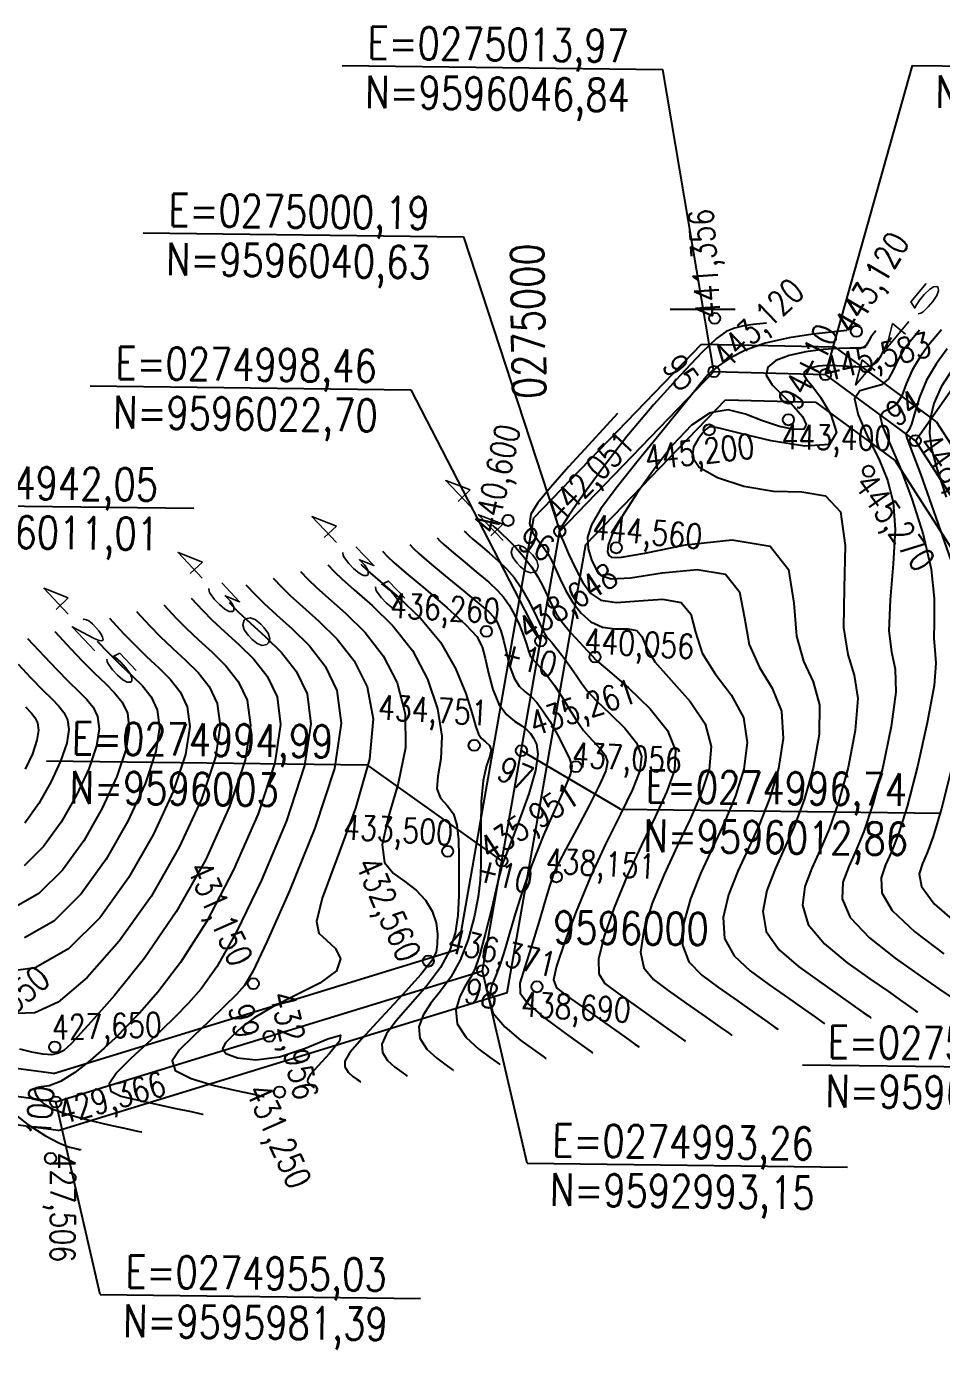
# Model space of a CAD drawing. Header units: millimetres. Extents: x 276147 to 291056, y 9594849 to 9609891.
# Drawn here: x 283237.5 to 283319.5, y 9603613.2 to 9603731.7 of the extents above; entities that cross this region are included whole.
import ezdxf
from ezdxf.enums import TextEntityAlignment as Align

# ---------------------------------------------------------------- set-up
doc = ezdxf.new("R2010")
doc.units = ezdxf.units.MM
doc.header["$LTSCALE"] = 10
doc.linetypes.add('CONTINUO', pattern=[0])
for name, color, linetype in [('Curvas mestras', 30, 'Continuous'), ('Curvas simples', 9, 'Continuous'), ('Curvas texto', 2, 'Continuous'), ('LINHA02', 8, 'Continuous'), ('TEXTO-PAPEL', 7, 'Continuous'), ('TEXTO02', 3, 'Continuous'), ('Top_malha_coord', 8, 'Continuous')]:
    doc.layers.add(name, color=color, linetype=linetype)
doc.styles.add('ROMANS', font='romans.shx', dxfattribs={"width": 0.8, "height": 4})
doc.styles.add('SIMPLEX', font='simplex', dxfattribs={"height": 0.2})

# ---------------------------------------------------------------- blocks, each defined once
blk = doc.blocks.new('Curvas')
at = {"layer": 'Curvas mestras', "linetype": 'CONTINUO'}
for points in [[(275029.885736, 9596049.846403, 445), (275029.511183, 9596049.341003, 445), (275029.165813, 9596048.76245, 445), (275028.899705, 9596048.175634, 445), (275028.580813, 9596047.66837, 445), (275028.031564, 9596047.334204, 445), (275027.138872, 9596047.231497, 445), (275026.047613, 9596047.277868, 445), (275024.967154, 9596047.355752, 445), (275024.066081, 9596047.369447, 445), (275023.349865, 9596047.310691, 445), (275022.783196, 9596047.193087, 445), (275022.345595, 9596047.027303, 445), (275022.075898, 9596046.812287, 445), (275022.027775, 9596046.544052, 445), (275022.246519, 9596046.187285, 445), (275022.743938, 9596045.581353, 445), (275023.523466, 9596044.534295, 445), (275024.468109, 9596042.982585, 445), (275024.979153, 9596041.376441, 445), (275024.337455, 9596040.294516, 445), (275022.122094, 9596040.141206, 445), (275019.105044, 9596040.623887, 445), (275016.356504, 9596041.27568, 445), (275014.693054, 9596041.714916, 445), (275013.916815, 9596041.900779, 445), (275013.576292, 9596041.877662, 445), (275013.290806, 9596041.681523, 445), (275012.96295, 9596041.314575, 445), (275012.566134, 9596040.770589, 445), (275012.146988, 9596040.053062, 445), (275012.045029, 9596039.204377, 445), (275012.672997, 9596038.276636, 445), (275014.304714, 9596037.34405, 445), (275016.658342, 9596036.569245, 445), (275019.313129, 9596036.136956, 445), (275021.865146, 9596036.066352, 445), (275023.977767, 9596035.714364, 445), (275025.331187, 9596034.272359, 445), (275025.752288, 9596031.249979, 445), (275025.654686, 9596027.429961, 445), (275025.598678, 9596023.913319, 445), (275025.981182, 9596021.481173, 445), (275026.545591, 9596019.635087, 445), (275026.871918, 9596017.556733, 445), (275026.648592, 9596014.669239, 445), (275025.997706, 9596011.361558, 445), (275025.14977, 9596008.264099, 445), (275024.299023, 9596005.852232, 445), (275023.494609, 9596003.981178, 445), (275022.7494, 9596002.351117, 445), (275022.129611, 9596000.713714, 445), (275021.914816, 9595999.026569, 445), (275022.437934, 9595997.298765, 445), (275023.89054, 9595995.557264, 445), (275025.89884, 9595993.900557, 445), (275027.947697, 9595992.445015, 445), (275029.612242, 9595991.285526, 445), (275030.828673, 9595990.431046, 445), (275031.623454, 9595989.869048, 445), (275032.040594, 9595989.57354, 445), (275032.194277, 9595989.464669, 445), (275032.216232, 9595989.449116, 445)], [(274994.135697, 9596033.077221, 440), (274994.215425, 9596033.003485, 440), (274994.368789, 9596032.87099, 440), (274994.623763, 9596032.654745, 440), (274995.003387, 9596032.314662, 440), (274995.529466, 9596031.806881, 440), (274996.202914, 9596031.10674, 440), (274996.941072, 9596030.266379, 440), (274997.64039, 9596029.357138, 440), (274998.219843, 9596028.442969, 440), (274998.688506, 9596027.558263, 440), (274999.077979, 9596026.730022, 440), (274999.431212, 9596025.968183, 440), (274999.836558, 9596025.21443, 440), (275000.39372, 9596024.39338, 440), (275001.153206, 9596023.469443, 440), (275001.968746, 9596022.566186, 440), (275002.644875, 9596021.846964, 440), (275003.036868, 9596021.429038, 440), (275003.202945, 9596021.245285, 440), (275003.252069, 9596021.182485, 440), (275003.324828, 9596021.104434, 440), (275003.688327, 9596020.783001, 440), (275004.641302, 9596019.96707, 440), (275006.327418, 9596018.503006, 440), (275008.270065, 9596016.627082, 440), (275009.837563, 9596014.673049, 440), (275010.539197, 9596012.883265, 440), (275010.448106, 9596011.134505, 440), (275009.778392, 9596009.212149, 440), (275008.735736, 9596006.953196, 440), (275007.492125, 9596004.401108, 440), (275006.211124, 9596001.650964, 440), (275005.051612, 9595998.835865, 440), (275004.15373, 9595996.240984, 440), (275003.652933, 9595994.189513, 440), (275003.665447, 9595992.879091, 440), (275004.230582, 9595992.005133, 440), (275005.36842, 9595991.137502, 440), (275007.019798, 9595989.971731, 440), (275008.808582, 9595988.706038, 440), (275010.279391, 9595987.66431, 440), (275011.095708, 9595987.086019, 440), (275011.396456, 9595986.872965, 440), (275011.43942, 9595986.842528, 440)], [(274982.374427, 9596029.58466, 435), (274982.99904, 9596028.993955, 435), (274984.106017, 9596028.02196, 435), (274985.771712, 9596026.588103, 435), (274987.697214, 9596024.7473, 435), (274989.4898, 9596022.588341, 435), (274990.837698, 9596020.239995, 435), (274991.752958, 9596017.990958, 435), (274992.328583, 9596016.169902, 435), (274992.664953, 9596015.010262, 435), (274992.891958, 9596014.3645, 435), (274993.146862, 9596013.989836, 435), (274993.514886, 9596013.675718, 435), (274993.873063, 9596013.340502, 435), (274994.046383, 9596012.93477, 435), (274993.919081, 9596012.387245, 435), (274993.612393, 9596011.539206, 435), (274993.306803, 9596010.210077, 435), (274993.142346, 9596008.317073, 435), (274993.097262, 9596006.168595, 435), (274993.109345, 9596004.170839, 435), (274993.116731, 9596002.605662, 435), (274993.058947, 9596001.257555, 435), (274992.875865, 9595999.786668, 435), (274992.518484, 9595997.95894, 435), (274991.982314, 9595995.96346, 435), (274991.273991, 9595994.095104, 435), (274990.417041, 9595992.576273, 435), (274989.502544, 9595991.33946, 435), (274988.638467, 9595990.244681, 435), (274987.940883, 9595989.17763, 435), (274987.558279, 9595988.126702, 435), (274987.647249, 9595987.10597, 435), (274988.278958, 9595986.142007, 435), (274989.182866, 9595985.311393, 435), (274990.003007, 9595984.703212, 435), (274990.467171, 9595984.374391, 435), (274990.638179, 9595984.253247, 435), (274990.662609, 9595984.235941, 435)], [(274970.562475, 9596026.133441, 430), (274971.377199, 9596025.315157, 430), (274972.474835, 9596024.289156, 430), (274973.826864, 9596023.082025, 430), (274975.262561, 9596021.665217, 430), (274976.575645, 9596019.996397, 430), (274977.545417, 9596017.976755, 430), (274977.893507, 9596015.281565, 430), (274977.327127, 9596011.529623, 430), (274975.702328, 9596006.58091, 430), (274973.470514, 9596001.260154, 430), (274971.231925, 9595996.633266, 430), (274969.453947, 9595993.493621, 430), (274968.072537, 9595991.544439, 430), (274966.890794, 9595990.216405, 430), (274965.734528, 9595989.02649, 430), (274964.520389, 9595987.836807, 430), (274963.187738, 9595986.595758, 430), (274961.747914, 9595985.288129, 430), (274960.500179, 9595984.044247, 430), (274959.815772, 9595983.030825, 430), (274959.971157, 9595982.360673, 430), (274960.863686, 9595981.930993, 430), (274962.295934, 9595981.585081, 430), (274964.044553, 9595981.205027, 430), (274965.782508, 9595980.828091, 430), (274967.15684, 9595980.530325, 430), (274967.91323, 9595980.36648, 430), (274968.191899, 9595980.306116, 430), (274968.231709, 9595980.297493, 430)], [(274958.750524, 9596022.682221, 425), (274959.755359, 9596021.636359, 425), (274960.843652, 9596020.556352, 425), (274961.878796, 9596019.586457, 425), (274962.802142, 9596018.66721, 425), (274963.574529, 9596017.688213, 425), (274964.135114, 9596016.52074, 425), (274964.336331, 9596014.962761, 425), (274964.00893, 9596012.793917, 425), (274963.035225, 9596009.894804, 425), (274961.503779, 9596006.549838, 425), (274959.554716, 9596003.144391, 425), (274957.314833, 9596000.052287, 425), (274954.857608, 9595997.601172, 425), (274952.243193, 9595996.107144, 425)]]:
    blk.add_polyline3d(points, dxfattribs=at)
at = {"layer": 'Curvas simples', "linetype": 'CONTINUO'}
for points in [[(275018.689778, 9596051.187508, 442), (275017.504206, 9596051.051484, 442), (275016.666566, 9596050.924169, 442), (275015.830709, 9596050.73754, 442), (275015.090821, 9596050.43745, 442), (275014.220183, 9596049.795064, 442), (275012.91185, 9596048.537876, 442), (275010.96665, 9596046.491877, 442), (275008.616501, 9596043.877061, 442), (275006.201095, 9596041.011922, 442), (275004.024524, 9596038.208902, 442), (275002.248485, 9596035.756241, 442), (275000.999077, 9596033.936129, 442), (275000.344669, 9596032.933178, 442), (275000.122715, 9596032.541707, 442), (275000.112938, 9596032.458456, 442), (275000.145295, 9596032.400288, 442), (275000.25068, 9596032.164545, 442), (275000.510219, 9596031.56869, 442), (275000.976616, 9596030.509334, 442), (275001.588884, 9596029.199684, 442), (275002.25761, 9596027.932098, 442), (275002.950922, 9596026.956047, 442), (275003.867106, 9596026.349468, 442), (275005.261983, 9596026.147412, 442), (275007.250217, 9596026.305069, 442), (275009.381831, 9596026.458178, 442), (275011.065688, 9596026.162619, 442), (275011.910722, 9596025.102627, 442), (275012.326149, 9596023.475875, 442), (275012.921257, 9596021.608395, 442), (275014.110991, 9596019.752972, 442), (275015.532932, 9596017.869409, 442), (275016.630318, 9596015.844265, 442), (275016.976736, 9596013.602912, 442), (275016.667168, 9596011.225983, 442), (275015.926943, 9596008.832929, 442), (275014.961051, 9596006.51281, 442), (275013.893118, 9596004.233136, 442), (275012.826434, 9596001.931025, 442), (275011.882811, 9595999.587005, 442), (275011.258164, 9595997.355218, 442), (275011.166933, 9595995.433214, 442), (275011.755484, 9595993.95036, 442), (275012.897885, 9595992.763303, 442), (275014.400131, 9595991.660507, 442), (275016.056776, 9595990.497249, 442), (275017.616618, 9595989.396041, 442), (275018.817016, 9595988.546205, 442), (275019.473662, 9595988.081028, 442), (275019.715585, 9595987.909646, 442), (275019.750145, 9595987.885163, 442)], [(275025.88819, 9596050.529912, 443), (275022.861669, 9596050.182671, 443), (275020.723346, 9596049.857661, 443), (275018.589575, 9596049.381235, 443), (275016.825179, 9596048.75042, 443), (275015.473324, 9596048.057314, 443), (275014.496762, 9596047.417781, 443), (275013.846979, 9596046.918892, 443), (275013.430395, 9596046.532552, 443), (275013.142163, 9596046.201872, 443), (275012.846998, 9596045.824011, 443), (275012.28786, 9596045.112314, 443), (275011.177271, 9596043.734173, 443), (275009.359946, 9596041.509028, 443), (275007.209369, 9596038.864517, 443), (275005.231216, 9596036.380326, 443), (275003.830667, 9596034.499504, 443), (275003.010913, 9596033.118556, 443), (275002.674649, 9596031.997345, 443), (275002.717926, 9596030.946663, 443), (275003.010226, 9596029.980986, 443), (275003.414388, 9596029.165716, 443), (275003.889667, 9596028.569496, 443), (275004.780984, 9596028.273938, 443), (275006.529671, 9596028.363893, 443), (275009.343954, 9596028.808827, 443), (275012.499607, 9596029.116657, 443), (275015.039293, 9596028.679912, 443), (275016.293004, 9596027.096647, 443), (275016.740048, 9596024.787017, 443), (275017.147064, 9596022.376703, 443), (275018.067722, 9596020.329039, 443), (275019.203818, 9596018.457969, 443), (275020.044185, 9596016.415088, 443), (275020.200688, 9596013.958354, 443), (275019.777347, 9596011.271175, 443), (275019.001219, 9596008.643319, 443), (275018.073708, 9596006.292618, 443), (275017.093615, 9596004.14915, 443), (275016.13409, 9596002.071056, 443), (275015.298411, 9595999.962575, 443), (275014.810382, 9595997.912335, 443), (275014.923934, 9595996.055064, 443), (275015.800503, 9595994.485995, 443), (275017.231537, 9595993.142387, 443), (275018.915986, 9595991.92201, 443), (275020.575264, 9595990.760008, 443), (275022.020636, 9595989.741043, 443), (275023.085829, 9595988.987153, 443), (275023.66264, 9595988.578532, 443), (275023.875149, 9595988.427987, 443), (275023.905507, 9595988.406481, 443)], [(275028.476853, 9596050.477072, 444), (275028.218855, 9596050.167997, 444), (275028.043532, 9596049.931427, 444), (275027.88187, 9596049.660615, 444), (275027.757309, 9596049.385935, 444), (275027.60804, 9596049.148492, 444), (275027.350945, 9596048.992074, 444), (275026.904998, 9596048.940893, 444), (275026.197562, 9596048.940861, 444), (275025.158092, 9596048.918315, 444), (275023.767402, 9596048.810387, 444), (275022.211724, 9596048.597388, 444), (275020.728644, 9596048.270423, 444), (275019.54044, 9596047.820276, 444), (275018.808143, 9596047.236449, 444), (275018.677474, 9596046.508121, 444), (275019.212914, 9596045.638268, 444), (275020.153979, 9596044.685056, 444), (275021.158943, 9596043.720449, 444), (275021.919472, 9596042.824028, 444), (275022.260799, 9596042.105845, 444), (275022.041545, 9596041.683568, 444), (275021.184796, 9596041.640043, 444), (275019.87148, 9596041.918806, 444), (275018.346986, 9596042.428572, 444), (275016.808647, 9596043.030644, 444), (275015.261556, 9596043.396691, 444), (275013.662751, 9596043.150971, 444), (275011.98781, 9596042.033328, 444), (275010.286481, 9596040.245944, 444), (275008.627056, 9596038.106583, 444), (275007.09019, 9596035.916891, 444), (275005.805987, 9596033.914024, 444), (275004.916912, 9596032.31902, 444), (275004.511317, 9596031.285442, 444), (275004.461092, 9596030.696953, 444), (275004.584011, 9596030.369744, 444), (275004.832218, 9596030.174178, 444), (275005.695337, 9596030.197311, 444), (275007.79736, 9596030.580373, 444), (275011.437692, 9596031.312585, 444), (275015.617384, 9596031.775136, 444), (275019.012898, 9596031.197206, 444), (275020.675286, 9596029.090667, 444), (275021.153947, 9596026.098158, 444), (275021.372871, 9596023.145011, 444), (275022.024452, 9596020.905106, 444), (275022.874705, 9596019.046528, 444), (275023.458051, 9596016.98591, 444), (275023.42464, 9596014.313797, 444), (275022.887527, 9596011.316367, 444), (275022.075495, 9596008.453709, 444), (275021.186366, 9596006.072425, 444), (275020.294112, 9596004.065164, 444), (275019.441745, 9596002.211086, 444), (275018.714011, 9596000.338145, 444), (275018.362599, 9595998.469452, 444), (275018.680934, 9595996.676914, 444), (275019.845522, 9595995.021629, 444), (275021.565188, 9595993.521472, 444), (275023.431841, 9595992.183512, 444), (275025.093753, 9595991.022767, 444), (275026.424655, 9595990.086045, 444), (275027.354641, 9595989.428101, 444), (275027.851617, 9595989.076036, 444), (275028.034713, 9595988.946328, 444), (275028.06087, 9595988.927798, 444)], [(275032.396974, 9596050.536326, 446), (275031.552617, 9596049.524808, 446), (275030.978833, 9596048.750579, 446), (275030.449756, 9596047.864285, 446), (275030.052438, 9596046.963912, 446), (275029.636284, 9596046.176884, 446), (275028.991288, 9596045.637979, 446), (275028.018734, 9596045.390834, 446), (275027.065072, 9596045.114503, 446), (275026.588043, 9596044.396896, 446), (275026.903003, 9596042.956649, 446), (275027.755771, 9596041.035313, 446), (275028.749783, 9596039.005166, 446), (275029.547674, 9596037.116724, 446), (275030.048893, 9596035.13345, 446), (275030.21209, 9596032.69704, 446), (275030.048032, 9596029.616859, 446), (275029.775949, 9596026.372922, 446), (275029.667191, 9596023.612908, 446), (275029.891307, 9596021.740583, 446), (275030.210652, 9596020.184065, 446), (275030.285785, 9596018.127556, 446), (275029.872543, 9596015.024682, 446), (275029.107885, 9596011.40675, 446), (275028.224046, 9596008.074489, 446), (275027.41168, 9596005.63204, 446), (275026.695106, 9596003.897192, 446), (275026.057056, 9596002.491147, 446), (275025.54521, 9596001.089284, 446), (275025.467033, 9595999.583686, 446), (275026.194935, 9595997.920615, 446), (275027.935559, 9595996.092898, 446), (275030.232491, 9595994.279642, 446), (275032.463552, 9595992.706518, 446), (275034.130731, 9595991.548285, 446), (275035.232691, 9595990.776048, 446)], [(275034.357035, 9596050.565953, 447), (275033.219498, 9596049.203214, 447), (275032.446483, 9596048.160155, 447), (275031.733699, 9596046.96612, 447), (275031.219623, 9596045.750205, 447), (275030.807373, 9596044.669508, 447), (275030.341222, 9596043.88813, 447), (275029.733036, 9596043.489686, 447), (275029.165031, 9596043.235855, 447), (275028.887011, 9596042.807835, 447), (275029.0872, 9596041.923852, 447), (275029.707496, 9596040.450256, 447), (275030.628215, 9596038.290423, 447), (275031.709731, 9596035.437058, 447), (275032.73265, 9596032.240167, 447), (275033.457634, 9596029.139081, 447), (275033.727787, 9596026.503252, 447), (275033.71598, 9596024.422612, 447), (275033.677527, 9596022.917217, 447), (275033.784193, 9596021.882873, 447), (275033.873558, 9596020.718402, 447), (275033.699651, 9596018.698379, 447), (275033.096495, 9596015.380124, 447), (275032.218064, 9596011.451941, 447), (275031.298322, 9596007.884879, 447), (275030.524338, 9596005.411847, 447), (275029.895602, 9596003.813206, 447), (275029.364711, 9596002.631178, 447), (275028.96081, 9596001.464854, 447), (275029.019251, 9596000.140803, 447), (275029.951935, 9595998.542465, 447), (275031.980578, 9595996.628533, 447), (275034.566143, 9595994.658727, 447)], [(275034.886379, 9596048.88162, 448), (275033.914133, 9596047.569731, 448), (275033.017642, 9596046.067955, 448), (275032.386809, 9596044.536497, 448), (275031.978462, 9596043.162133, 448), (275031.691157, 9596042.138282, 448), (275031.447339, 9596041.588537, 448), (275031.26499, 9596041.357207, 448), (275031.18598, 9596041.218774, 448), (275031.271397, 9596040.891056, 448), (275031.65922, 9596039.865198, 448), (275032.506647, 9596037.575679, 448), (275033.871788, 9596033.757392, 448), (275035.416407, 9596029.346884, 448)], [(275035.328243, 9596011.497133, 448), (275034.372597, 9596007.695269, 448), (275033.636995, 9596005.191654, 448), (275033.096099, 9596003.72922, 448), (275032.672366, 9596002.771208, 448), (275032.37641, 9596001.840424, 448), (275032.571468, 9596000.697921, 448), (275033.708935, 9595999.164315, 448), (275036.025596, 9595997.164168, 448)], [(275035.397958, 9596047.068547, 449), (275034.356174, 9596045.470975, 449), (275033.676828, 9596043.980476, 449), (275033.349775, 9596042.599265, 449), (275033.300611, 9596041.279607, 449), (275033.481296, 9596039.913096, 449), (275033.949256, 9596038.148653, 449), (275034.788282, 9596035.574526, 449)], [(275005.338122, 9596043.081598, 441), (275002.742549, 9596040.255615, 441), (275000.975978, 9596038.309131, 441), (274999.341604, 9596036.462537, 441), (274998.203722, 9596035.072078, 441), (274997.593612, 9596034.060083, 441), (274997.459297, 9596033.240408, 441), (274997.724647, 9596032.463268, 441), (274998.216908, 9596031.724333, 441), (274998.739171, 9596031.055635, 441), (274999.14183, 9596030.465433, 441), (274999.464501, 9596029.86688, 441), (274999.794099, 9596029.149356, 441), (275000.20444, 9596028.238208, 441), (275000.716924, 9596027.202652, 441), (275001.339849, 9596026.147872, 441), (275002.082997, 9596025.179455, 441), (275002.96208, 9596024.404606, 441), (275003.994294, 9596023.930931, 441), (275005.15648, 9596023.80131, 441), (275006.264055, 9596023.799699, 441), (275007.092083, 9596023.645325, 441), (275007.52844, 9596023.108607, 441), (275007.91225, 9596022.164734, 441), (275008.69545, 9596020.840087, 441), (275010.154261, 9596019.176905, 441), (275011.862046, 9596017.28085, 441), (275013.216451, 9596015.273442, 441), (275013.752785, 9596013.247469, 441), (275013.556989, 9596011.180792, 441), (275012.852668, 9596009.022539, 441), (275011.848393, 9596006.733003, 441), (275010.692622, 9596004.317122, 441), (275009.518779, 9596001.790995, 441), (275008.467212, 9595999.211435, 441), (275007.705947, 9595996.798101, 441), (275007.409933, 9595994.811364, 441), (275007.710465, 9595993.414725, 441), (275008.564234, 9595992.384218, 441), (275009.884275, 9595991.399005, 441), (275011.538287, 9595990.23449, 441), (275013.2126, 9595989.051039, 441), (275014.548204, 9595988.105258, 441), (275015.284685, 9595987.583523, 441), (275015.55602, 9595987.391306, 441), (275015.594783, 9595987.363846, 441)], [(274991.631848, 9596032.537748, 439), (274991.786858, 9596032.375924, 439), (274991.999468, 9596032.179295, 439), (274992.408438, 9596031.825973, 439), (274993.057604, 9596031.282398, 439), (274993.854582, 9596030.607064, 439), (274994.672934, 9596029.881483, 439), (274995.413373, 9596029.159133, 439), (274996.085217, 9596028.381372, 439), (274996.724935, 9596027.461525, 439), (274997.352175, 9596026.362101, 439), (274997.919301, 9596025.242346, 439), (274998.361859, 9596024.310688, 439), (274998.640273, 9596023.716723, 439), (274998.814498, 9596023.374727, 439), (274998.969371, 9596023.14014, 439), (274999.180523, 9596022.881797, 439), (274999.486768, 9596022.522086, 439), (274999.917712, 9596021.996786, 439), (275000.481083, 9596021.273247, 439), (275001.097078, 9596020.445105, 439), (275001.664014, 9596019.637567, 439), (275002.133066, 9596018.929108, 439), (275002.666847, 9596018.211295, 439), (275003.480828, 9596017.328963, 439), (275004.690097, 9596016.179947, 439), (275006.008203, 9596014.874078, 439), (275007.048309, 9596013.574187, 439), (275007.500316, 9596012.371366, 439), (275007.36106, 9596011.069756, 439), (275006.704116, 9596009.40176, 439), (275005.623078, 9596007.173389, 439), (275004.291628, 9596004.485093, 439), (275002.903468, 9596001.510934, 439), (275001.636012, 9595998.460296, 439), (275000.601513, 9595995.683867, 439), (274999.895932, 9595993.567663, 439), (274999.620428, 9595992.343456, 439), (274999.89693, 9595991.626048, 439), (275000.852564, 9595990.876, 439), (275002.50131, 9595989.708972, 439), (275004.404563, 9595988.361036, 439), (275006.010578, 9595987.223362, 439), (275006.906731, 9595986.588515, 439), (275007.236892, 9595986.354624, 439), (275007.284058, 9595986.321211, 439)], [(274986.740408, 9596031.337432, 437), (274987.08918, 9596030.973328, 437), (274987.567552, 9596030.530913, 437), (274988.487735, 9596029.735939, 437), (274989.925285, 9596028.537704, 437), (274991.556972, 9596027.191869, 437), (274992.95987, 9596026.030688, 437), (274993.818711, 9596025.296982, 437), (274994.24886, 9596024.875843, 437), (274994.473338, 9596024.562934, 437), (274994.678099, 9596024.173957, 437), (274994.900831, 9596023.604787, 437), (274995.14215, 9596022.771338, 437), (274995.406707, 9596021.64585, 437), (274995.715269, 9596020.425848, 437), (274996.092634, 9596019.365179, 437), (274996.553202, 9596018.645202, 437), (274997.06978, 9596018.157311, 437), (274997.604775, 9596017.72041, 437), (274998.133006, 9596017.175807, 437), (274998.678933, 9596016.454416, 437), (274999.27943, 9596015.509554, 437), (274999.944616, 9596014.341771, 437), (275000.577604, 9596013.14055, 437), (275001.054752, 9596012.14261, 437), (275001.265219, 9596011.470036, 437), (275001.149358, 9596010.786384, 437), (275000.660321, 9596009.640576, 437), (274999.796246, 9596007.722879, 437), (274998.735204, 9596005.288921, 437), (274997.700251, 9596002.735675, 437), (274996.867804, 9596000.395989, 437), (274996.22772, 9595998.346211, 437), (274995.723222, 9595996.598566, 437), (274995.298445, 9595995.146865, 437), (274994.901187, 9595993.911264, 437), (274994.480163, 9595992.793504, 437), (274994.044681, 9595991.703748, 437), (274993.846427, 9595990.585854, 437), (274994.197679, 9595989.392099, 437), (274995.273335, 9595988.116118, 437), (274996.698762, 9595986.916967, 437), (274997.961944, 9595985.995058, 437), (274998.673663, 9595985.490867, 437), (274998.935874, 9595985.305112, 437), (274998.973333, 9595985.278576, 437)], [(274989.186128, 9596031.93759, 438), (274989.438019, 9596031.674626, 438), (274989.78351, 9596031.355104, 438), (274990.448087, 9596030.780956, 438), (274991.491444, 9596029.910051, 438), (274992.705777, 9596028.899467, 438), (274993.816402, 9596027.956086, 438), (274994.617706, 9596027.224527, 438), (274995.180351, 9596026.600362, 438), (274995.644064, 9596025.916899, 438), (274996.115391, 9596025.057257, 438), (274996.568131, 9596024.10379, 438), (274996.942899, 9596023.188659, 438), (274997.199884, 9596022.421554, 438), (274997.377565, 9596021.82227, 438), (274997.533997, 9596021.388129, 438), (274997.726101, 9596021.090435, 438), (274998.006268, 9596020.79642, 438), (274998.425756, 9596020.347299, 438), (274999.012205, 9596019.628288, 438), (274999.698788, 9596018.700609, 438), (275000.395055, 9596017.669484, 438), (275001.035852, 9596016.628401, 438), (275001.657185, 9596015.623917, 438), (275002.320355, 9596014.690856, 438), (275003.052777, 9596013.856888, 438), (275003.746341, 9596013.121075, 438), (275004.259056, 9596012.475326, 438), (275004.466022, 9596011.867985, 438), (275004.310718, 9596011.073146, 438), (275003.753712, 9596009.821336, 438), (275002.809633, 9596007.969817, 438), (275001.709329, 9596005.882774, 438), (275000.737707, 9596004.051128, 438), (275000.111372, 9596002.845294, 438), (274999.773723, 9596002.153677, 438), (274999.599859, 9596001.744176, 438), (274999.468745, 9596001.371851, 438), (274999.274821, 9596000.740391, 438), (274998.916394, 9595999.540642, 438), (274998.335438, 9595997.609454, 438), (274997.648593, 9595995.367685, 438), (274997.016166, 9595993.382195, 438), (274996.608046, 9595992.056518, 438), (274996.632438, 9595991.140879, 438), (274997.307129, 9595990.222179, 438), (274998.721408, 9595989.010437, 438), (275000.45057, 9595987.708161, 438), (275001.941413, 9595986.640982, 438), (275002.776908, 9595986.049105, 438), (275003.084722, 9595985.831045, 438), (275003.128696, 9595985.799893, 438)], [(274984.294688, 9596030.737274, 436), (274984.736817, 9596030.274904, 436), (274985.323408, 9596029.729714, 436), (274986.432254, 9596028.768521, 436), (274988.148391, 9596027.329424, 436), (274990.085819, 9596025.68456, 436), (274991.740781, 9596024.189573, 436), (274992.740286, 9596023.089137, 436), (274993.234408, 9596022.184027, 436), (274993.50399, 9596021.164044, 436), (274993.790404, 9596019.819751, 436), (274994.177145, 9596018.344739, 436), (274994.708236, 9596017.033363, 436), (274995.397183, 9596016.108453, 436), (274996.135403, 9596015.506762, 436), (274996.783795, 9596015.093521, 436), (274997.241318, 9596014.747064, 436), (274997.559173, 9596014.398126, 436), (274997.826624, 9596013.990547, 436), (274998.088407, 9596013.440564, 436), (274998.211156, 9596012.554021, 436), (274998.016977, 9596011.10916, 436), (274997.405346, 9596009.016982, 436), (274996.585218, 9596006.719501, 436), (274995.842917, 9596004.79149, 436), (274995.396042, 9596003.655075, 436), (274995.187289, 9596003.121812, 436), (274995.090627, 9596002.850613, 436), (274994.991358, 9596002.515339, 436), (274994.82011, 9596001.849647, 436), (274994.518842, 9596000.602144, 436), (274994.056785, 9595998.657432, 436), (274993.512261, 9595996.444085, 436), (274992.990864, 9595994.526674, 436), (274992.565392, 9595993.308211, 436), (274992.177457, 9595992.545476, 436), (274991.735877, 9595991.833693, 436), (274991.216916, 9595990.85832, 436), (274990.866628, 9595989.665754, 436), (274990.998515, 9595988.392628, 436), (274991.79868, 9595987.171608, 436), (274992.943631, 9595986.119498, 436), (274993.982476, 9595985.349135, 436), (274994.570417, 9595984.932629, 436), (274994.787027, 9595984.77918, 436), (274994.817971, 9595984.757258, 436)], [(274976.957529, 9596028.936801, 433), (274977.649646, 9596028.204172, 433), (274978.350304, 9596027.522436, 433), (274979.453544, 9596026.528839, 433), (274980.995705, 9596025.179366, 433), (274982.738813, 9596023.464021, 433), (274984.376314, 9596021.381308, 433), (274985.630678, 9596018.937854, 433), (274986.340448, 9596016.17277, 433), (274986.373192, 9596013.133287, 433), (274985.714344, 9596009.926171, 433), (274984.820815, 9596006.896323, 433), (274984.267387, 9596004.44818, 433), (274984.477541, 9596002.857288, 433), (274985.269558, 9596001.883631, 433), (274986.310419, 9596001.158303, 433), (274987.310375, 9596000.37608, 433), (274988.152759, 9595999.486468, 433), (274988.764175, 9595998.50266, 433), (274989.098275, 9595997.453594, 433), (274989.216909, 9595996.431207, 433), (274989.208976, 9595995.543181, 433), (274989.105094, 9595994.824742, 433), (274988.702746, 9595994.021264, 433), (274987.741134, 9595992.805661, 433), (274986.090974, 9595990.986086, 433), (274984.149047, 9595988.911637, 433), (274982.443647, 9595987.066656, 433), (274981.388815, 9595985.816248, 433), (274980.941581, 9595985.048597, 433), (274980.944716, 9595984.532653, 433), (274981.239514, 9595984.082803, 433), (274981.661338, 9595983.695184, 433), (274982.04407, 9595983.411366, 433), (274982.26068, 9595983.257916, 433), (274982.340484, 9595983.201382, 433), (274982.351884, 9595983.193306, 433)], [(274979.403249, 9596029.536959, 434), (274980.012037, 9596028.894416, 434), (274980.674672, 9596028.258195, 434), (274981.779781, 9596027.275399, 434), (274983.385319, 9596025.87848, 434), (274985.230897, 9596024.063622, 434), (274986.976538, 9596021.842945, 434), (274988.333862, 9596019.276349, 434), (274989.220876, 9596016.614868, 434), (274989.607181, 9596014.157316, 434), (274989.526046, 9596012.144915, 434), (274989.265404, 9596010.58852, 434), (274989.176857, 9596009.441393, 434), (274989.507896, 9596008.627626, 434), (274990.089578, 9596007.954627, 434), (274990.648852, 9596007.200636, 434), (274990.974803, 9596006.18601, 434), (274991.10506, 9596004.899579, 434), (274991.139387, 9596003.37229, 434), (274991.154294, 9596001.652181, 434), (274991.133272, 9595999.855641, 434), (274991.036557, 9595998.116148, 434), (274990.810052, 9595996.525537, 434), (274990.342313, 9595995.009074, 434), (274989.507562, 9595993.450383, 434), (274988.254008, 9595991.781179, 434), (274986.825795, 9595990.125549, 434), (274985.541057, 9595988.655668, 434), (274984.664849, 9595987.496939, 434), (274984.24993, 9595986.587649, 434), (274984.295983, 9595985.819311, 434), (274984.759236, 9595985.112405, 434), (274985.422102, 9595984.503288, 434), (274986.023539, 9595984.057289, 434), (274986.363926, 9595983.816154, 434), (274986.489331, 9595983.727315, 434), (274986.507246, 9595983.714623, 434)], [(274972.066089, 9596027.736485, 431), (274972.924866, 9596026.823685, 431), (274973.701568, 9596026.050917, 431), (274974.801071, 9596025.035717, 431), (274976.216478, 9596023.781139, 431), (274977.754645, 9596022.264818, 431), (274979.175868, 9596020.458034, 431), (274980.227477, 9596018.267958, 431), (274980.604942, 9596015.345326, 431), (274979.990767, 9596011.276764, 431), (274978.249199, 9596005.933139, 431), (274975.971465, 9596000.322275, 431), (274973.930532, 9595995.736236, 431), (274972.687041, 9595993.096313, 431), (274971.952316, 9595991.840703, 431), (274971.225354, 9595991.036831, 431), (274970.125642, 9595989.946457, 431), (274968.754627, 9595988.608674, 431), (274967.334246, 9595987.256907, 431), (274966.114049, 9595986.079332, 431), (274965.454027, 9595985.083114, 431), (274965.741787, 9595984.230167, 431), (274967.180514, 9595983.492965, 431), (274969.235722, 9595982.88623, 431), (274971.188508, 9595982.435246, 431), (274972.47745, 9595982.152748, 431), (274973.171069, 9595982.001286, 431), (274973.495368, 9595981.930865, 431), (274973.646646, 9595981.898096, 431), (274973.70238, 9595981.886023, 431), (274973.710342, 9595981.884299, 431)], [(274974.511809, 9596028.336643, 432), (274975.287256, 9596027.513929, 432), (274976.025936, 9596026.786676, 432), (274977.127308, 9596025.782278, 432), (274978.606092, 9596024.480253, 432), (274980.246729, 9596022.86442, 432), (274981.776091, 9596020.919671, 432), (274982.927493, 9596018.599359, 432), (274983.460021, 9596015.730673, 432), (274983.139203, 9596012.109259, 432), (274981.885634, 9596007.715253, 432), (274980.240162, 9596003.266739, 432), (274978.898704, 9595999.666289, 432), (274978.395067, 9595997.554416, 432), (274978.614642, 9595996.523405, 432), (274979.280712, 9595995.903482, 432), (274980.079559, 9595995.148645, 432), (274980.549447, 9595994.207988, 432), (274980.191638, 9595993.154374, 432), (274978.701729, 9595992.055484, 432), (274976.552653, 9595990.958251, 432), (274974.411682, 9595989.904426, 432), (274972.803977, 9595988.931943, 432), (274971.686281, 9595988.063485, 432), (274970.873227, 9595987.317919, 432), (274970.248412, 9595986.704097, 432), (274969.971272, 9595986.190795, 432), (274970.270203, 9595985.736771, 432), (274971.30584, 9595985.342181, 432), (274972.967766, 9595985.172768, 432), (274975.077801, 9595985.435671, 432), (274977.392181, 9595986.208433, 432), (274979.4048, 9595987.050197, 432), (274980.543967, 9595987.390512, 432), (274980.44213, 9595986.841234, 432), (274979.548285, 9595985.743459, 432), (274978.515565, 9595984.620594, 432), (274977.866657, 9595983.881617, 432), (274977.602466, 9595983.477802, 432), (274977.59345, 9595983.245994, 432), (274977.719792, 9595983.053201, 432), (274977.900573, 9595982.887079, 432), (274978.064601, 9595982.765442, 432), (274978.157434, 9595982.699678, 432), (274978.191636, 9595982.675449, 432), (274978.196522, 9595982.671988, 432)], [(274967.174649, 9596026.53617, 429), (274968.200085, 9596025.443197, 429), (274969.052831, 9596024.579398, 429), (274970.148598, 9596023.542595, 429), (274971.437251, 9596022.382912, 429), (274972.770477, 9596021.065616, 429), (274973.975422, 9596019.53476, 429), (274974.863356, 9596017.685552, 429), (274975.182072, 9596015.217804, 429), (274974.663488, 9596011.782481, 429), (274973.155457, 9596007.228682, 429), (274970.969562, 9596002.198033, 429), (274968.533318, 9595997.530296, 429), (274966.220853, 9595993.890928, 429), (274964.192757, 9595991.248175, 429), (274962.556233, 9595989.395979, 429), (274961.35533, 9595988.11672, 429), (274960.381486, 9595987.146523, 429), (274959.362985, 9595986.20995, 429), (274958.107303, 9595985.119705, 429), (274956.738692, 9595984.041063, 429), (274955.460596, 9595983.227442, 429), (274954.442583, 9595982.849423, 429), (274953.718715, 9595982.746236, 429), (274953.289178, 9595982.674274, 429), (274953.144809, 9595982.443231, 429), (274953.239056, 9595982.076001, 429), (274953.516018, 9595981.648777, 429), (274953.960262, 9595981.221262, 429), (274954.718227, 9595980.78719, 429), (274955.976823, 9595980.323803, 429), (274957.805414, 9595979.825467, 429), (274959.803195, 9595979.355054, 429), (274961.451817, 9595978.992558, 429), (274962.367518, 9595978.794205, 429), (274962.704882, 9595978.721127, 429), (274962.753077, 9595978.710688, 429)], [(274964.728929, 9596025.936012, 428), (274965.837695, 9596024.752953, 428), (274966.728463, 9596023.843638, 428), (274967.822361, 9596022.796034, 428), (274969.047637, 9596021.683798, 428), (274970.278394, 9596020.466014, 428), (274971.375198, 9596019.073123, 428), (274972.181296, 9596017.394349, 428), (274972.470636, 9596015.154043, 428), (274971.999848, 9596012.03534, 428), (274970.608586, 9596007.876453, 428), (274968.46861, 9596003.135912, 428), (274965.83471, 9595998.427326, 428), (274962.98776, 9595994.288236, 428), (274960.312978, 9595990.951911, 428), (274958.221673, 9595988.575553, 428), (274956.996776, 9595987.224616, 428), (274956.407726, 9595986.59756, 428), (274956.095589, 9595986.301098, 428), (274955.754907, 9595986.022226, 428), (274955.294137, 9595985.769064, 428), (274954.675214, 9595985.630016, 428), (274953.872192, 9595985.669595, 428), (274952.907597, 9595985.856746, 428), (274951.816071, 9595986.136525, 428)], [(274950.895084, 9595980.652474, 428), (274952.538447, 9595979.389617, 428), (274954.115567, 9595978.350377, 428), (274955.366391, 9595977.697856, 428), (274956.265038, 9595977.362616, 428), (274956.844175, 9595977.217084, 428), (274957.146957, 9595977.151497, 428), (274957.258509, 9595977.127334, 428), (274957.274444, 9595977.123882, 428)], [(274959.837489, 9596024.735696, 426), (274961.112914, 9596023.372465, 426), (274962.079727, 9596022.372119, 426), (274963.169888, 9596021.302912, 426), (274964.26841, 9596020.285571, 426), (274965.294226, 9596019.266812, 426), (274966.174752, 9596018.14985, 426), (274966.817175, 9596016.811943, 426), (274967.047766, 9596015.026522, 426), (274966.672569, 9596012.541058, 426), (274965.556718, 9596009.218717, 426), (274963.801703, 9596005.385435, 426), (274961.568105, 9596001.482842, 426), (274959.001232, 9595997.939336, 426), (274956.185288, 9595995.130394, 426), (274953.189207, 9595993.41826, 426), (274950.13594, 9595993.002724, 426)], [(274962.283209, 9596025.335854, 427), (274963.475305, 9596024.062709, 427), (274964.404095, 9596023.107878, 427), (274965.496125, 9596022.049473, 427), (274966.658023, 9596020.984685, 427), (274967.78631, 9596019.866413, 427), (274968.774975, 9596018.611487, 427), (274969.499235, 9596017.103146, 427), (274969.759201, 9596015.090283, 427), (274969.336209, 9596012.288199, 427), (274968.078211, 9596008.54263, 427), (274966.099627, 9596004.221032, 427), (274963.581495, 9595999.821293, 427), (274960.72865, 9595995.811837, 427), (274957.841122, 9595992.543227, 427), (274955.242741, 9595990.336564, 427), (274953.168819, 9595989.380872, 427), (274951.500616, 9595989.336873, 427)], [(274954.946049, 9596023.535381, 424), (274956.388134, 9596021.991977, 424), (274957.430991, 9596020.9006, 424), (274958.517415, 9596019.809791, 424), (274959.489182, 9596018.887344, 424), (274960.310058, 9596018.067609, 424), (274960.974306, 9596017.226576, 424), (274961.453054, 9596016.229537, 424), (274961.624896, 9596014.899, 424), (274961.345291, 9596013.046776, 424), (274960.513732, 9596010.570891, 424), (274959.205855, 9596007.714242, 424), (274957.541327, 9596004.80594, 424), (274955.628434, 9596002.165238, 424), (274953.529928, 9596000.07195, 424), (274951.297179, 9595998.796028, 424)], [(274951.663353, 9596020.61149, 422), (274952.782255, 9596019.429081, 422), (274953.864942, 9596018.316669, 422), (274954.709955, 9596017.489116, 422), (274955.325891, 9596016.868406, 422), (274955.773859, 9596016.303302, 422), (274956.088933, 9596015.647131, 422), (274956.202025, 9596014.771479, 422), (274956.018012, 9596013.552493, 422), (274955.470747, 9596011.923065, 422), (274954.610007, 9596010.043048, 422), (274953.514549, 9596008.129037, 422), (274952.255636, 9596006.39114, 422)], [(274952.500329, 9596022.935223, 423), (274954.025743, 9596021.301734, 423), (274955.106623, 9596020.16484, 423), (274956.191179, 9596019.06323, 423), (274957.099569, 9596018.18823, 423), (274957.817974, 9596017.468008, 423), (274958.374083, 9596016.764939, 423), (274958.770993, 9596015.938334, 423), (274958.913461, 9596014.83524, 423), (274958.681651, 9596013.299635, 423), (274957.99224, 9596011.246978, 423), (274956.907931, 9596008.878645, 423), (274955.527938, 9596006.467489, 423), (274953.942035, 9596004.278189, 423), (274952.202248, 9596002.542728, 423)], [(274952.320342, 9596016.790003, 421), (274952.833807, 9596016.268805, 421), (274953.173636, 9596015.841665, 421), (274953.406872, 9596015.355928, 421), (274953.49059, 9596014.707718, 421), (274953.354372, 9596013.805352, 421), (274952.949254, 9596012.599152, 421), (274952.312083, 9596011.207451, 421)]]:
    blk.add_polyline3d(points, dxfattribs=at)
at = {"layer": 'Curvas texto', "style": 'SIMPLEX', "width": 3.299405}
for s, rotation, p, p2 in [('445', 50.14680146, (275026.659448, 9596044.811023, 445), (275034.814736, 9596054.580844, 445)), ('440', 313.76785795, (274989.163395, 9596037.18389, 440), (274997.966647, 9596027.993629, 440)), ('435', 313.56525851, (274977.182905, 9596033.954669, 435), (274985.953605, 9596024.733337, 435)), ('430', 313.21012091, (274965.188099, 9596030.759136, 430), (274973.901474, 9596021.483618, 430)), ('425', 313.0740241, (274953.177634, 9596027.544767, 425), (274961.868951, 9596018.248579, 425))]:
    blk.add_text(s, height=1.5, rotation=rotation, dxfattribs=at).set_placement(p, p2, align=Align.FIT)
blk = doc.blocks.new('est 1')
at = {"layer": 'LINHA02'}
for p, q in [((267603.08, 9592852.85), (267631.78, 9592852.49)), ((267636.37, 9592825.43), (267631.78, 9592852.49)), ((267646.36, 9592825.16), (267654.16, 9592852.86)), ((267654.16, 9592852.86), (267682.87, 9592852.5)), ((267654.41, 9592819.23), (267669.28, 9592840.43)), ((267585.24, 9592837.87), (267613.95, 9592837.51)), ((267613.95, 9592837.51), (267622.58, 9592811.14)), ((267580.5, 9592824.15), (267609.21, 9592823.79)), ((267609.21, 9592823.79), (267620.85, 9592801.29)), ((267560.91, 9592813.53), (267589.79, 9592813.18)), ((267576.6, 9592790.54), (267605.31, 9592790.18)), ((267627.99, 9592786.21), (267619.13, 9592791.46)), ((267617.38, 9592781.59), (267605.31, 9592790.18)), ((267627.99, 9592786.21), (267656.7, 9592785.86)), ((267619.63, 9592754.5), (267615.65, 9592771.74)), ((267644.3, 9592763.33), (267673.01, 9592762.97)), ((267581.39, 9592742.74), (267577.42, 9592759.99)), ((267619.63, 9592754.5), (267648.33, 9592754.14)), ((267581.39, 9592742.74), (267610.1, 9592742.39))]:
    blk.add_line(p, q, dxfattribs=at)
at = {"layer": 'TEXTO-PAPEL', "color": 7, "linetype": 'Continuous'}
for p, q in [((267622.56, 9592811.12), (267636.37, 9592825.43)), ((267636.37, 9592825.43), (267646.36, 9592825.16)), ((267654.41, 9592819.23), (267646.36, 9592825.16)), ((267654.41, 9592819.23), (267665.23, 9592802.4)), ((267615.65, 9592771.74), (267622.56, 9592811.12)), ((267577.42, 9592759.99), (267615.65, 9592771.74)), ((267577.42, 9592759.99), (267567.51, 9592761.31))]:
    blk.add_line(p, q, dxfattribs=at)
for centre in [(267636.43, 9592830.2), (267649.13, 9592829.04), (267636.37, 9592825.43), (267646.36, 9592825.16), (267643.04, 9592821.11), (267635.94, 9592820.21), (267654.41, 9592819.23), (267650.22, 9592816.5), (267617.93, 9592812.09), (267622.56, 9592811.12), (267627.62, 9592809.64), (267615.99, 9592802.15), (267620.85, 9592801.29), (267625.72, 9592799.86), (267614.9, 9592791.94), (267619.13, 9592791.46), (267624.01, 9592790.03), (267612.52, 9592782.45), (267617.38, 9592781.59), (267622.26, 9592780.16), (267610.79, 9592772.61), (267615.65, 9592771.74), (267595.11, 9592770.59), (267620.52, 9592770.31), (267596.54, 9592765.87), (267577.33, 9592764.92), (267597.46, 9592760.87), (267577.42, 9592759.99), (267576.95, 9592754.93)]:
    blk.add_circle(centre, 0.5, dxfattribs=at)
at = {"layer": 'Top_malha_coord', "color": 6}
for p, q in [((267632.46, 9592831.02), (267638.28, 9592831.02)), ((267620.23, 9592812.31), (267635.25, 9592827.88)), ((267635.25, 9592827.88), (267647.21, 9592827.64)), ((267656.27, 9592820.96), (267647.21, 9592827.64)), ((267624.89, 9592809.94), (267637.4, 9592822.9)), ((267637.4, 9592822.9), (267645.51, 9592822.68)), ((267652.56, 9592817.49), (267645.51, 9592822.68)), ((267656.27, 9592820.96), (267667.49, 9592803.51)), ((267652.56, 9592817.49), (267662.96, 9592801.29)), ((267613.45, 9592773.68), (267620.23, 9592812.31)), ((267617.85, 9592769.8), (267624.89, 9592809.94)), ((267577.21, 9592762.54), (267613.45, 9592773.68)), ((267577.63, 9592757.44), (267617.85, 9592769.8)), ((267577.21, 9592762.54), (267569, 9592763.63)), ((267577.63, 9592757.44), (267566.01, 9592758.98))]:
    blk.add_line(p, q, dxfattribs=at)
blk.add_blockref('Curvas', (-7377.62, -3221.41), dxfattribs=at)
at = {"style": 'ROMANS', "width": 0.8}
for s, height, rotation, p in [('E=0275013,97', 2.9046, 359.2617, (267605.37, 9592856.35)), ('N=9596046,84', 2.9046, 359.2617, (267605.16, 9592851.94)), ('N=9596046,56', 2.9046, 359.2617, (267656.24, 9592851.96)), ('E=0275000,19', 2.9046, 359.2617, (267587.53, 9592841.37)), ('N=9596040,63', 2.9046, 359.2617, (267587.32, 9592836.97)), ('0275000', 2.905, 90.836, (267618.38, 9592822.95)), ('E=0274998,46', 2.9046, 359.2617, (267582.79, 9592827.66)), ('N=9596022,70', 2.9046, 359.2617, (267582.58, 9592823.25)), ('E=0274942,05', 2.9046, 359.2617, (267563.2, 9592817.04)), ('N=9596011,01', 2.9046, 359.2617, (267562.99, 9592812.63)), ('E=0274994,99', 2.9046, 359.2617, (267578.9, 9592794.04)), ('N=9596003', 2.905, 359.2617, (267578.69, 9592789.64)), ('E=0274996,74', 2.9046, 359.2617, (267630.29, 9592789.72)), ('N=9596012,86', 2.9046, 359.2617, (267630.08, 9592785.31)), ('9596000', 2.905, 359.2617, (267621.99, 9592777.1)), ('E=0275049,49', 2.9046, 359.2617, (267646.59, 9592766.83)), ('N=9596004,95', 2.9046, 359.2617, (267646.38, 9592762.43)), ('E=0274993,26', 2.9046, 359.2617, (267621.92, 9592758.01)), ('N=9592993,15', 2.9046, 359.2617, (267621.71, 9592753.6)), ('E=0274955,03', 2.9046, 359.2617, (267583.68, 9592746.25)), ('N=9595981,39', 2.9046, 359.2617, (267583.47, 9592741.84))]:
    blk.add_text(s, height=height, rotation=rotation, dxfattribs=at).set_placement(p, align=Align.TOP_LEFT)
at = {"layer": 'TEXTO02', "style": 'ROMANS', "width": 0.8}
for s, rotation, p in [('441,356', 94.1255, (267634.78, 9592830.1)), ('443,120', 59.1637, (267647.03, 9592829.74)), ('443,120', 43.8845, (267636.02, 9592827.16)), ('94+10', 63.137, (267642, 9592822.78)), ('445,583', 13.7969, (267645.93, 9592826.66)), ('95', 306.1908, (267633.4, 9592827.22)), ('94', 32.382, (267651.51, 9592822.29)), ('440,600', 77.6219, (267614.79, 9592811.27)), ('443,400', 359.2714, (267642.44, 9592820.69)), ('442,051', 45.7039, (267620.99, 9592813.3)), ('445,200', 6.4329, (267630.07, 9592818.79)), ('448,368', 305.4398, (267656.29, 9592820.17)), ('445,270', 305.4398, (267650.62, 9592816.58)), ('444,560', 354.8013, (267625.62, 9592812.61)), ('96', 334.2894, (267619.59, 9592811.63)), ('438,648', 33.0276, (267618.53, 9592803.05)), ('436,260', 356.8061, (267607.44, 9592805.6)), ('440,056', 356.8061, (267624.84, 9592802.42)), ('+10', 346.2522, (267617.65, 9592801.35)), ('435,261', 18.3543, (267619.59, 9592794.85)), ('434,751', 356.8061, (267606.35, 9592796.47)), ('437,056', 356.8061, (267623.75, 9592792.21)), ('97', 336.3084, (267617.64, 9592791.01)), ('435,951', 33.0276, (267615.07, 9592783.36)), ('433,500', 356.8061, (267603.24, 9592785.74)), ('438,151', 356.8061, (267621.38, 9592782.72)), ('431,150', 293.6659, (267591.18, 9592781.83)), ('432,560', 293.6659, (267606.25, 9592782.22)), ('+10', 346.2522, (267615.48, 9592781.99)), ('436,371', 346.2522, (267612.87, 9592775.62)), ('428,350', 40.595, (267568.19, 9592765.98)), ('98', 346.2522, (267614.36, 9592771.13)), ('432,956', 283.112, (267598.74, 9592770.1)), ('438,690', 356.8061, (267619.16, 9592769.86)), ('427,650', 1.5058, (267577.05, 9592767.77)), ('99', 283.112, (267595.01, 9592768.97)), ('429,366', 15.7082, (267577.4, 9592760.1)), ('100', 86.2353, (267574.76, 9592756.97)), ('431,250', 293.6659, (267596.44, 9592761.89)), ('427,506', 269.5828, (267579.19, 9592755.45))]:
    blk.add_text(s, height=2.207, rotation=rotation, dxfattribs=at).set_placement(p, align=Align.TOP_LEFT)

msp = doc.modelspace()

# ---------------------------------------------------------------- block references
at = {"layer": 'Top_malha_coord', "color": 7}
msp.add_blockref('est 1', (15662.71, 10875.35), dxfattribs=at)

doc.saveas('drawing.dxf')
